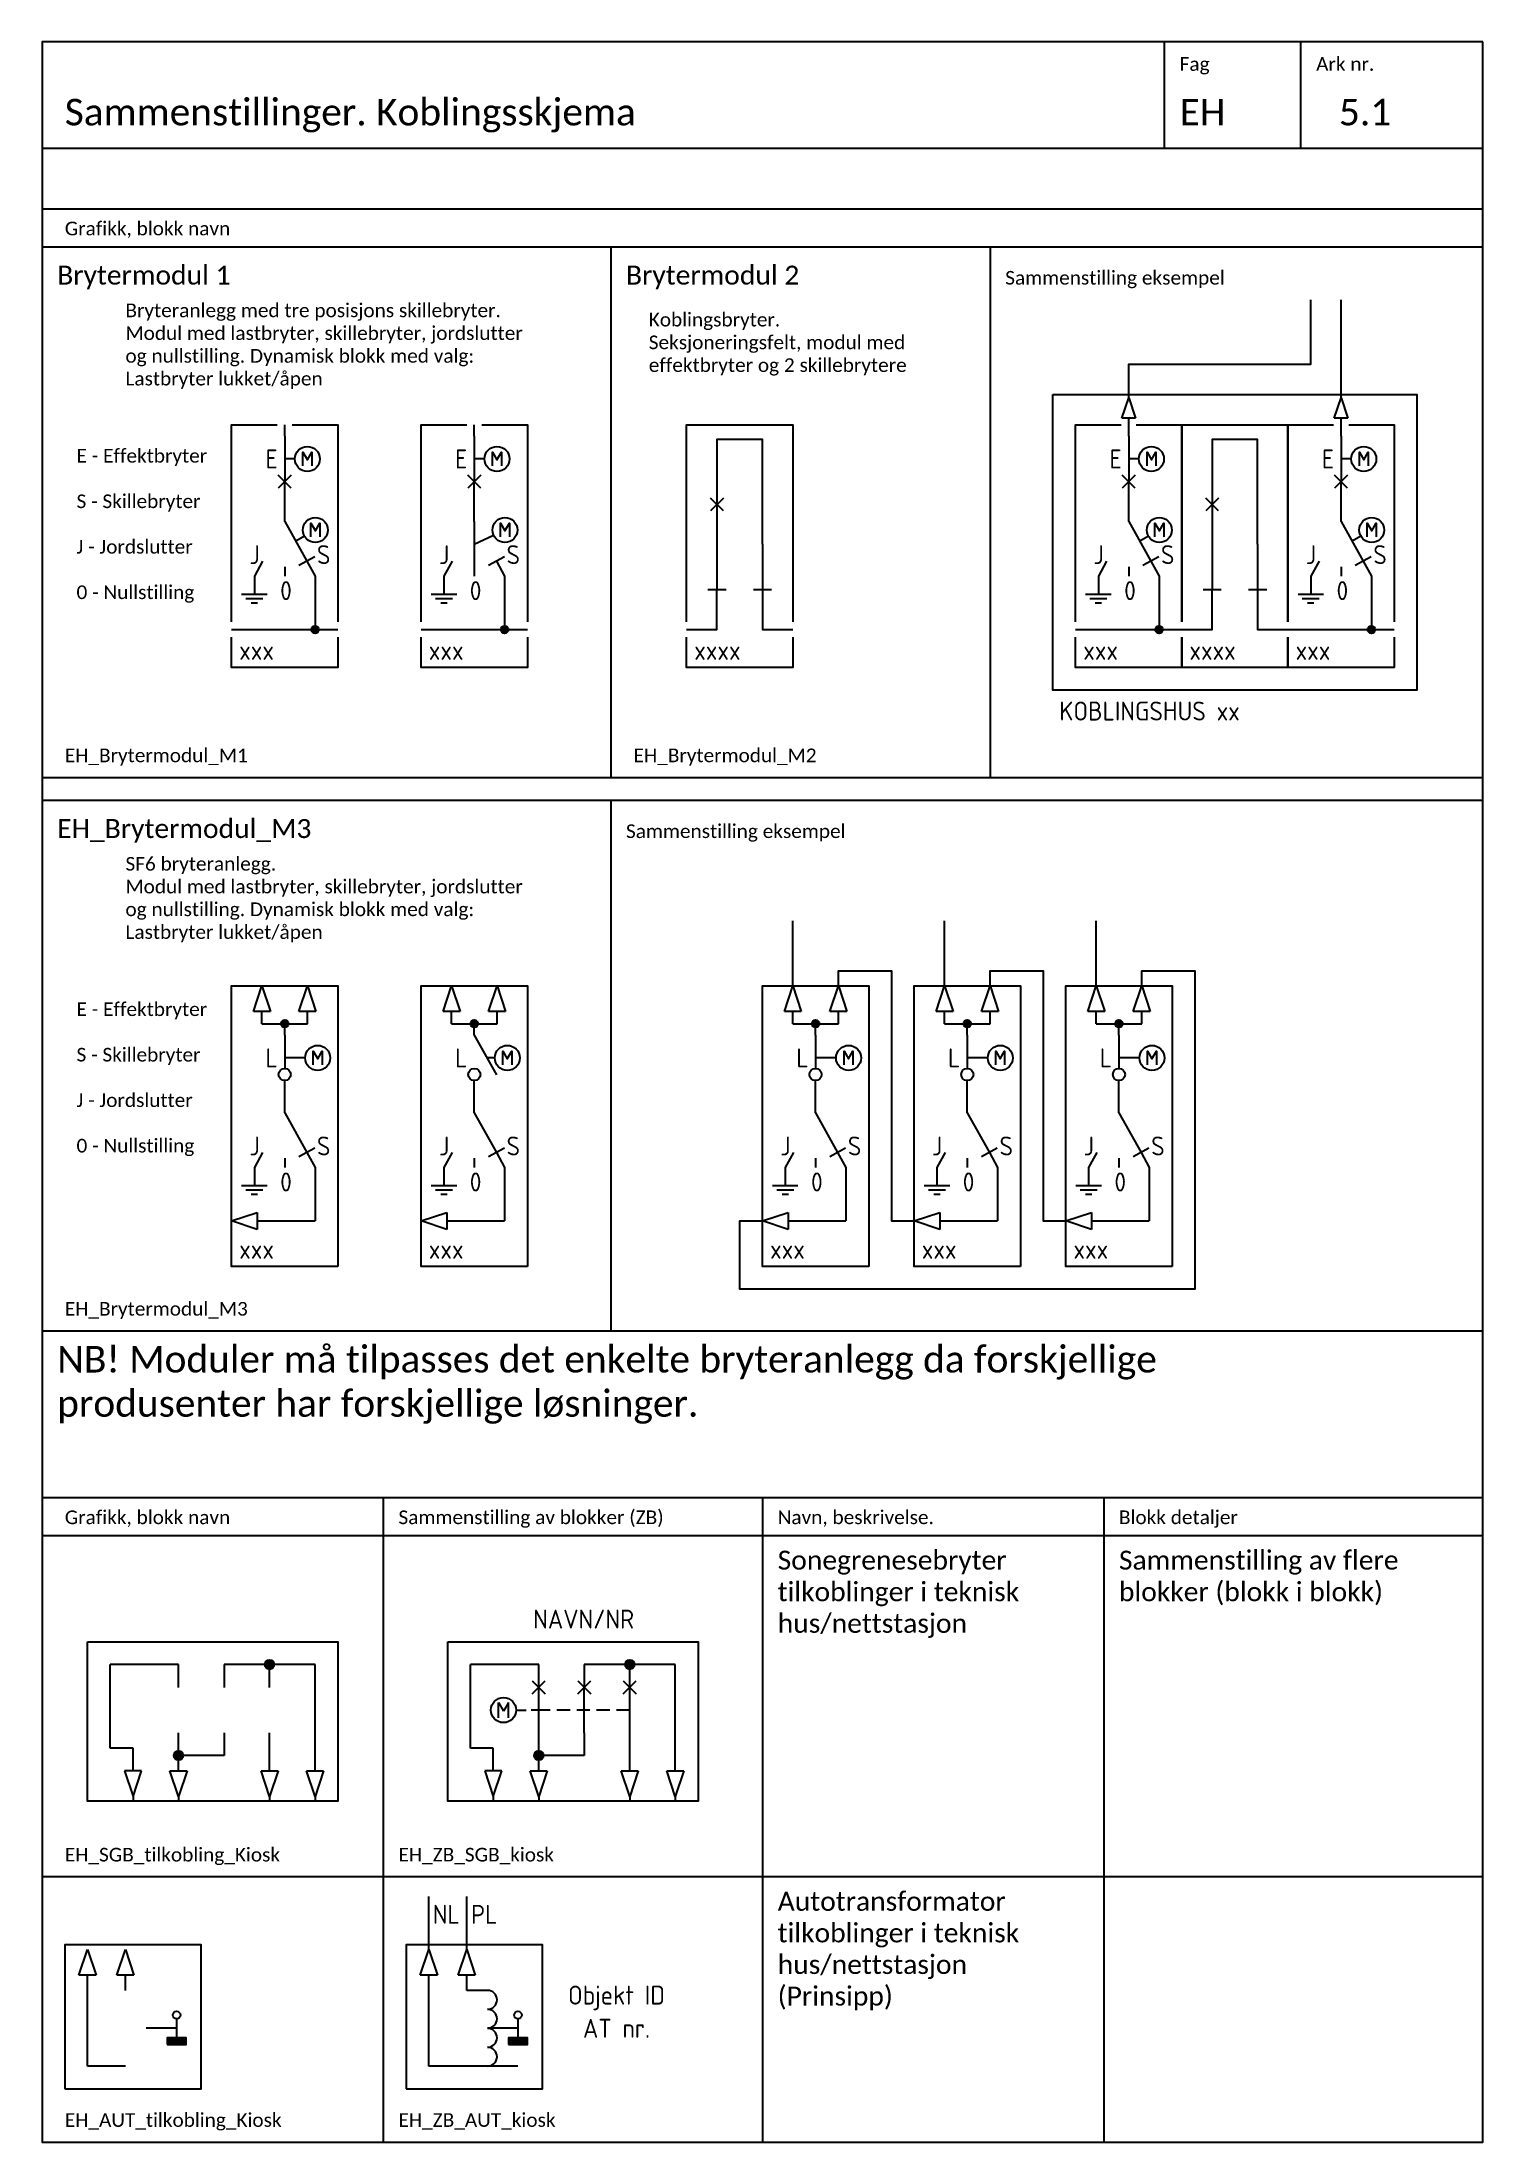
# Paper-space layout '5.1 Sammenstillinger. Koblingsskjema' of a CAD drawing. Header units: millimetres. Extents: x 0 to 190, y 0 to 277.
# The model-space entities are those that its viewports show. They can reach past a viewport. Long polylines and large blocks are cut down to what shows.
import ezdxf
from ezdxf.enums import TextEntityAlignment as Align

# ---------------------------------------------------------------- set-up
doc = ezdxf.new("R2010")
doc.units = ezdxf.units.MM
doc.linetypes.add('STIPLET', pattern=[3.75, 2.5, -1.25])
doc.linetypes.add('STIPLET2', pattern=[1.875, 0.625, -1.25])
for name, color, linetype in [('JBT_Tekst_25', 2, 'Continuous'), ('JBTEH_ATT_Tekst', 2, 'Continuous'), ('JBTEH_Komponenter', 4, 'Continuous'), ('JBTEH_LED_Hoeyspenning_kabel', 4, 'KABEL2'), ('JBTEH_Stiplet2', 4, 'STIPLET2'), ('RAMME', 5, 'Continuous'), ('RAMME SYMBOLER', 4, 'Continuous'), ('RAMME TEKST', 7, 'Continuous')]:
    doc.layers.add(name, color=color, linetype=linetype)
doc.layers.add('JBTEH_ATT_OBJEKTID', color=2, linetype='Continuous', lineweight=25)
doc.styles.add('Calibri', font='calibri.ttf')
doc.styles.add('ISO25', font='isocp.shx', dxfattribs={"width": 0.9, "height": 2.5})
doc.styles.get("Standard").update_dxf_attribs({"font": 'txt.shx'})
doc.linetypes.add('KABEL2', pattern='A,0.3,-0.1,0.3,-0.1,0.3,-0.1,["x",Standard,S=0.25,R=0,X=0,Y=-0.08],-0.1', length=1.3)

# ---------------------------------------------------------------- blocks, each defined once
blk = doc.blocks.new('EH_Endemuffe')
for p, q in [((0, 1.125), (3.375, 0)), ((0, -1.125), (0, 1.125)), ((3.375, 0), (0, -1.125))]:
    blk.add_line(p, q)
blk = doc.blocks.new('*U142')
h = blk.add_hatch(color=256)
h.dxf.hatch_style = 1
edge = h.paths.add_edge_path()
edge.add_arc((11, 5), 0.5, 0, 360)
for p, q in [((7, 30.5), (7, 32)), ((8.34, 27.5), (7, 27.5)), ((7, 19.26), (7, 24.5)), ((9.61, 17.31), (8.45, 16.64)), ((4.09, 14.01), (3, 12.05)), ((9.91, 14.01), (11, 12.05)), ((3, 12.05), (3, 9.65)), ((7, 13.26), (7, 12.05)), ((11, 12.05), (11, 5)), ((1.32, 9.65), (4.68, 9.65)), ((1.88, 9.09), (4.12, 9.09)), ((2.58, 8.53), (3.42, 8.53)), ((0, 5), (14, 5))]:
    blk.add_line(p, q)
at = {"color": 5}
for p, q in [((7, 30.5), (7, 24.5)), ((7, 19.26), (9.91, 14.01))]:
    blk.add_line(p, q, dxfattribs=at)
at = {"color": 7}
for p, q in [((7.85, 25.35), (6.15, 23.65)), ((7.85, 23.65), (6.15, 25.35)), ((10.96, 14.6), (8.86, 13.43))]:
    blk.add_line(p, q, dxfattribs=at)
at = {"color": 8}
for points in [[(0, 6), (0, 32), (6, 32)], [(8, 32), (14, 32), (14, 6)], [(14, 4), (14, 0), (0, 0), (0, 4)]]:
    blk.add_lwpolyline(points, dxfattribs=at)
for points in [[(9.41, 26.6), (9.41, 28.4), (9.99, 27.37), (10.57, 28.4), (10.57, 26.6)], [(10.46, 17.23), (10.46, 19.03), (11.04, 18), (11.62, 19.03), (11.62, 17.23)]]:
    blk.add_lwpolyline(points)
at = {"linetype": 'ByBlock'}
for centre in [(9.99, 27.5), (11.04, 18.13)]:
    blk.add_circle(centre, 1.65, dxfattribs=at)
blk.add_circle((11, 5), 0.5)
at = {"layer": 'JBTEH_ATT_Tekst', "style": 'ISO25'}
for s, p in [('E', (4.46, 26.25)), ('J', (2.35, 13.63)), ('S', (11.25, 13.63)), ('0', (6.4, 8.88))]:
    blk.add_text(s, height=2.5, dxfattribs=at).set_placement(p)
blk.add_attdef('BRYTERNR', (1, 1), '', height=2.5, dxfattribs=at)
blk = doc.blocks.new('*U141')
h = blk.add_hatch(color=256)
h.dxf.hatch_style = 1
edge = h.paths.add_edge_path()
edge.add_arc((11, 5), 0.5, 0, 360)
for p, q in [((7, 30.5), (7, 32)), ((8.34, 27.5), (7, 27.5)), ((7, 19.26), (7, 24.5)), ((7, 16.26), (9.54, 17.44)), ((4.09, 14.01), (3, 12.05)), ((9.91, 14.01), (11, 12.05)), ((3, 12.05), (3, 9.65)), ((7, 13.26), (7, 12.05)), ((11, 12.05), (11, 5)), ((1.32, 9.65), (4.68, 9.65)), ((1.88, 9.09), (4.12, 9.09)), ((2.58, 8.53), (3.42, 8.53)), ((0, 5), (14, 5))]:
    blk.add_line(p, q)
at = {"color": 5}
for p, q in [((7, 30.5), (7, 24.5)), ((7, 19.26), (7, 13.26))]:
    blk.add_line(p, q, dxfattribs=at)
at = {"color": 7}
for p, q in [((7.85, 25.35), (6.15, 23.65)), ((7.85, 23.65), (6.15, 25.35)), ((10.96, 14.6), (8.86, 13.43))]:
    blk.add_line(p, q, dxfattribs=at)
at = {"color": 8}
for points in [[(0, 6), (0, 32), (6, 32)], [(8, 32), (14, 32), (14, 6)], [(14, 4), (14, 0), (0, 0), (0, 4)]]:
    blk.add_lwpolyline(points, dxfattribs=at)
for points in [[(9.41, 26.6), (9.41, 28.4), (9.99, 27.37), (10.57, 28.4), (10.57, 26.6)], [(10.46, 17.23), (10.46, 19.03), (11.04, 18), (11.62, 19.03), (11.62, 17.23)]]:
    blk.add_lwpolyline(points)
at = {"linetype": 'ByBlock'}
for centre in [(9.99, 27.5), (11.04, 18.13)]:
    blk.add_circle(centre, 1.65, dxfattribs=at)
blk.add_circle((11, 5), 0.5)
at = {"layer": 'JBTEH_ATT_Tekst', "style": 'ISO25'}
for s, p in [('E', (4.46, 26.25)), ('J', (2.35, 13.63)), ('S', (11.25, 13.63)), ('0', (6.4, 8.88))]:
    blk.add_text(s, height=2.5, dxfattribs=at).set_placement(p)
blk.add_attdef('BRYTERNR', (1, 1), '', height=2.5, dxfattribs=at)
blk = doc.blocks.new('EH_Brytermodul_M2')
at = {"color": 5}
for p, q in [((4, 27.5), (4, 21.5)), ((4, 16.26), (4, 10.26)), ((10, 16.26), (10, 10.26))]:
    blk.add_line(p, q, dxfattribs=at)
at = {"color": 7}
for p, q in [((4.85, 22.35), (3.15, 20.65)), ((4.85, 20.65), (3.15, 22.35)), ((5.2, 10.26), (2.8, 10.26)), ((11.2, 10.26), (8.8, 10.26))]:
    blk.add_line(p, q, dxfattribs=at)
at = {"color": 8}
for points in [[(0, 6), (0, 32), (14, 32), (14, 6)], [(14, 4), (14, 0), (0, 0), (0, 4)]]:
    blk.add_lwpolyline(points, dxfattribs=at)
for points in [[(10, 16.26), (10, 30.07), (4, 30.07), (4, 27.5)], [(4, 21.5), (4, 16.26)], [(0, 5), (4, 5), (4, 10.26)], [(10, 10.26), (10, 5), (14, 5)]]:
    blk.add_lwpolyline(points)
at = {"layer": 'JBTEH_ATT_Tekst', "style": 'ISO25'}
blk.add_attdef('BRYTERNR', (1, 1), '', height=2.5, dxfattribs=at)
blk = doc.blocks.new('*U140')
h = blk.add_hatch(color=256)
h.dxf.hatch_style = 1
edge = h.paths.add_edge_path()
edge.add_arc((7, 32), 0.5, 0, 360)
for p, q in [((2.88, 33.62), (4, 37)), ((4, 37), (5.12, 33.62)), ((8.88, 33.62), (10, 37)), ((10, 37), (11.12, 33.62)), ((5.12, 33.62), (2.88, 33.62)), ((4, 32), (4, 33.62)), ((11.12, 33.62), (8.88, 33.62)), ((10, 32), (10, 33.62)), ((4, 32), (10, 32)), ((7, 30.5), (7, 32)), ((8.66, 27.5), (7, 27.5)), ((9.7, 27.5), (8.66, 27.5)), ((7, 20.26), (7, 24.5)), ((4.09, 15.01), (3, 13.05)), ((7, 14.26), (7, 13.05)), ((9.91, 15.01), (11, 13.05)), ((3, 13.05), (3, 10.65)), ((11, 13.05), (11, 6)), ((1.32, 10.65), (4.68, 10.65)), ((1.88, 10.09), (4.12, 10.09)), ((2.58, 9.53), (3.42, 9.53)), ((0, 6), (3.38, 7.12)), ((3.38, 4.88), (0, 6)), ((3.38, 7.12), (3.38, 4.88)), ((3.38, 6), (11, 6))]:
    blk.add_line(p, q)
at = {"color": 5}
for p, q in [((7, 30.5), (7, 26.1)), ((7, 20.26), (9.91, 15.01))]:
    blk.add_line(p, q, dxfattribs=at)
at = {"color": 7}
blk.add_line((10.96, 15.6), (8.86, 14.43), dxfattribs=at)
at = {"color": 8}
blk.add_lwpolyline([(14, 0), (0, 0), (0, 37), (14, 37), (14, 0)], close=True, dxfattribs=at)
blk.add_lwpolyline([(10.77, 26.6), (10.77, 28.4), (11.35, 27.37), (11.93, 28.4), (11.93, 26.6)])
blk.add_circle((7, 32), 0.5)
at = {"linetype": 'ByBlock'}
blk.add_circle((11.35, 27.5), 1.65, dxfattribs=at)
at = {"color": 7}
blk.add_circle((7, 25.3), 0.8, dxfattribs=at)
at = {"layer": 'JBTEH_ATT_Tekst', "style": 'ISO25'}
for s, p in [('L', (4.46, 26.25)), ('J', (2.35, 14.63)), ('S', (11.25, 14.63)), ('0', (6.4, 9.88))]:
    blk.add_text(s, height=2.5, dxfattribs=at).set_placement(p)
blk.add_attdef('BRYTERNR', (1, 1), '', height=2.5, dxfattribs=at)
blk = doc.blocks.new('*U139')
h = blk.add_hatch(color=256)
h.dxf.hatch_style = 1
edge = h.paths.add_edge_path()
edge.add_arc((7, 32), 0.5, 0, 360)
for p, q in [((2.88, 33.62), (4, 37)), ((4, 37), (5.12, 33.62)), ((8.88, 33.62), (10, 37)), ((10, 37), (11.12, 33.62)), ((5.12, 33.62), (2.88, 33.62)), ((4, 32), (4, 33.62)), ((11.12, 33.62), (8.88, 33.62)), ((10, 32), (10, 33.62)), ((4, 32), (10, 32)), ((7, 30.5), (7, 32)), ((9.7, 27.5), (8.66, 27.5)), ((7, 20.26), (7, 24.5)), ((4.09, 15.01), (3, 13.05)), ((7, 14.26), (7, 13.05)), ((9.91, 15.01), (11, 13.05)), ((3, 13.05), (3, 10.65)), ((11, 13.05), (11, 6)), ((1.32, 10.65), (4.68, 10.65)), ((1.88, 10.09), (4.12, 10.09)), ((2.58, 9.53), (3.42, 9.53)), ((0, 6), (3.38, 7.12)), ((3.38, 4.88), (0, 6)), ((3.38, 7.12), (3.38, 4.88)), ((3.38, 6), (11, 6))]:
    blk.add_line(p, q)
at = {"color": 5}
for p, q in [((7, 30.5), (9.91, 25.25)), ((7, 20.26), (9.91, 15.01))]:
    blk.add_line(p, q, dxfattribs=at)
at = {"color": 7}
blk.add_line((10.96, 15.6), (8.86, 14.43), dxfattribs=at)
at = {"color": 8}
blk.add_lwpolyline([(14, 0), (0, 0), (0, 37), (14, 37), (14, 0)], close=True, dxfattribs=at)
blk.add_lwpolyline([(10.77, 26.6), (10.77, 28.4), (11.35, 27.37), (11.93, 28.4), (11.93, 26.6)])
blk.add_circle((7, 32), 0.5)
at = {"linetype": 'ByBlock'}
blk.add_circle((11.35, 27.5), 1.65, dxfattribs=at)
at = {"color": 7}
blk.add_circle((7, 25.3), 0.8, dxfattribs=at)
at = {"layer": 'JBTEH_ATT_Tekst', "style": 'ISO25'}
for s, p in [('L', (4.46, 26.25)), ('J', (2.35, 14.63)), ('S', (11.25, 14.63)), ('0', (6.4, 9.88))]:
    blk.add_text(s, height=2.5, dxfattribs=at).set_placement(p)
blk.add_attdef('BRYTERNR', (1, 1), '', height=2.5, dxfattribs=at)
blk = doc.blocks.new('EH_Koblingspunkt')
h = blk.add_hatch(color=256)
h.dxf.hatch_style = 1
edge = h.paths.add_edge_path()
edge.add_arc((0, 0), 0.625, 0, 360)
blk.add_circle((0, 0), 0.625)
blk = doc.blocks.new('EH_SGB_tilkobling_kiosk')
at = {"ltscale": 5}
for p, q in [((-6, 18), (-15, 18)), ((-6, 15), (-6, 18)), ((12, 18), (0, 18)), ((0, 18), (0, 15)), ((6, 15), (6, 18)), ((12, 4), (12, 18)), ((-6, 4), (-6, 9)), ((0, 9), (0, 6)), ((6, 4), (6, 9)), ((-12, 4), (-12, 7)), ((0, 6), (-6, 6))]:
    blk.add_line(p, q, dxfattribs=at)
for p, q in [((-15, 7), (-15, 18)), ((-12, 7), (-15, 7)), ((-13.125, 4), (-12, 0.625)), ((-10.875, 4), (-13.125, 4)), ((-12, 0.625), (-10.875, 4)), ((-6, 0.625), (-7.125, 4)), ((-7.125, 4), (-4.875, 4)), ((-4.875, 4), (-6, 0.625)), ((6, 0.625), (4.875, 4)), ((4.875, 4), (7.125, 4)), ((7.125, 4), (6, 0.625)), ((12, 0.625), (10.875, 4)), ((10.875, 4), (13.125, 4)), ((13.125, 4), (12, 0.625)), ((-12, 0.625), (-12, 0)), ((-6, 0.625), (-6, 0)), ((6, 0.625), (6, 0)), ((12, 0.625), (12, 0))]:
    blk.add_line(p, q)
blk.add_lwpolyline([(-18, 21), (15, 21), (15, 0), (-18, 0)], close=True)
for p in [(6, 18), (-6, 6)]:
    blk.add_blockref('EH_Koblingspunkt', p)
blk = doc.blocks.new('EH_Skinnejord')
h = blk.add_hatch(color=256)
h.dxf.hatch_style = 1
h.paths.add_polyline_path([(2.75, -2.15), (5.25, -2.15), (5.25, -1.25), (2.75, -1.25)])
for p, q in [((4, 0), (0, 0)), ((4, 1.25), (4, -1.25))]:
    blk.add_line(p, q)
blk.add_lwpolyline([(2.75, -2.15), (5.25, -2.15), (5.25, -1.25), (2.75, -1.25)], close=True)
blk.add_circle((4, 1.75), 0.5)
blk = doc.blocks.new('EH_AUT_tilkobling_Kiosk')
for p, q in [((3, 3), (3, 15)), ((8, 13), (8, 15)), ((8, 3), (3, 3))]:
    blk.add_line(p, q)
blk.add_lwpolyline([(0, 0), (18, 0), (18, 19), (0, 19)], close=True)
at = {"rotation": 90}
for p in [(3, 15), (8, 15)]:
    blk.add_blockref('EH_Endemuffe', p, dxfattribs=at)
blk.add_blockref('EH_Skinnejord', (10.75, 8))
blk = doc.blocks.new('*U77')
for p, q in [((-5.29, 2), (-5.29, 4)), ((-5.29, 4), (-4.65, 2.85)), ((-4.01, 4), (-4.65, 2.85)), ((-4.01, 2), (-4.01, 4)), ((-3, 3), (-1.66, 3))]:
    blk.add_line(p, q)
at = {"color": 0, "linetype": 'ByBlock'}
blk.add_line((0, 3), (-1, 3), dxfattribs=at)
blk.add_circle((-4.65, 3), 1.65, dxfattribs=at)
blk = doc.blocks.new('*U214')
at = {"color": 7}
for p, q in [((-0.85, 5.15), (0.85, 6.85)), ((-0.85, 6.85), (0.85, 5.15)), ((5.15, 5.15), (6.85, 6.85)), ((5.15, 6.85), (6.85, 5.15)), ((11.15, 5.15), (12.85, 6.85)), ((11.15, 6.85), (12.85, 5.15))]:
    blk.add_line(p, q, dxfattribs=at)
at = {"color": 5}
for p, q in [((0, 0), (0, 6)), ((6, 0), (6, 6)), ((12, 0), (12, 6))]:
    blk.add_line(p, q, dxfattribs=at)
at = {"linetype": 'STIPLET', "ltscale": 0.7}
blk.add_line((12, 3), (0, 3), dxfattribs=at)
at = {"layer": 'JBTEH_ATT_Tekst', "style": 'ISO25'}
for tag, p in [('OBJEKTID', (5.92, 17.75)), ('NAVN/NR', (5.92, 13.75)), ('TILH_OBJEKT', (5.92, 9.75))]:
    blk.add_attdef(tag, text='', height=2.5, dxfattribs=at).set_placement(p, align=Align.CENTER)
blk = doc.blocks.new('EH_ZB_SGB_kiosk')
at = {"layer": 'JBTEH_Komponenter'}
blk.add_blockref('*U214', (12, 9), dxfattribs=at).add_auto_attribs({'NAVN/NR': 'NAVN/NR'})
for name, p in [('EH_SGB_tilkobling_kiosk', (18, 0)), ('*U77', (12, 9))]:
    blk.add_blockref(name, p, dxfattribs=at)
blk = doc.blocks.new('EH_AUT')
for p, q in [((-4, 5), (-6.75, 5)), ((0, 0), (-4, 0)), ((0, -5), (-6.75, -5))]:
    blk.add_line(p, q)
for centre in [(-4, 3.75), (-4, 1.25), (-4, -1.25), (-4, -3.75)]:
    blk.add_arc(centre, 1.25, 270, 90)
at = {"layer": 'JBTEH_ATT_OBJEKTID', "style": 'ISO25', "flags": 4}
blk.add_attdef('OBJEKTID', text='', height=2.5, dxfattribs=at).set_placement((13, 4), align=Align.MIDDLE)
at = {"layer": 'JBTEH_ATT_Tekst', "style": 'ISO25', "flags": 4}
for tag, p in [('NAVN/NR', (13, 0)), ('TILH_OBJEKT', (13, -4))]:
    blk.add_attdef(tag, text='', height=2.5, dxfattribs=at).set_placement(p, align=Align.MIDDLE)
blk = doc.blocks.new('EH_ZB_AUT_kiosk')
at = {"layer": 'JBTEH_LED_Hoeyspenning_kabel', "ltscale": 5}
for p, q in [((3, 18.375), (3, 25.4)), ((8, 18.375), (8, 25.4))]:
    blk.add_line(p, q, dxfattribs=at)
at = {"layer": 'JBTEH_Komponenter'}
blk.add_blockref('EH_AUT_tilkobling_Kiosk', (0, 0), dxfattribs=at)
ref = blk.add_blockref('EH_AUT', (14.75, 8), dxfattribs=at)
ref.add_attrib('OBJEKTID', 'Objekt ID', dxfattribs={"layer": 'JBTEH_ATT_OBJEKTID', "height": 2.5, "style": 'ISO25'}).set_placement((27.75, 12), align=Align.MIDDLE)
ref.add_attrib('NAVN/NR', 'AT nr.', dxfattribs={"layer": 'JBTEH_ATT_Tekst', "height": 2.5, "style": 'ISO25'}).set_placement((27.75, 8), align=Align.MIDDLE)

msp = doc.modelspace()

# ---------------------------------------------------------------- hatches: boundary and pattern name
h = msp.add_hatch()
h.set_pattern_fill('ANGLE', color=256)
h.set_pattern_definition([(0, (-199.024, 430.2296), (0, 6.985), [5.08, -1.905]), (90, (-199.024, 430.2296), (-6.985, 4e-16), [5.08, -1.905])])
edge = h.paths.add_edge_path()
edge.add_arc((26.23, -1212.77), 0.5, 0, 360)
h = msp.add_hatch()
h.set_pattern_fill('ANGLE', color=256)
h.set_pattern_definition([(0, (-197.0145, 431.62), (0, 6.985), [5.08, -1.905]), (90, (-197.0145, 431.62), (-6.985, 4e-16), [5.08, -1.905])])
edge = h.paths.add_edge_path()
edge.add_arc((28.24, -1211.38), 0.5, 0, 360)

# ---------------------------------------------------------------- linework, layer by layer
at = {"layer": 'JBTEH_Komponenter'}
for p, q in [((143.29, -1001.5), (143.29, -1000.64)), ((171.29, -1001.5), (171.29, -1000.64))]:
    msp.add_line(p, q, dxfattribs=at)
msp.add_lwpolyline([(133.29, -997.5), (181.29, -997.5), (181.29, -1036.5), (133.29, -1036.5)], close=True, dxfattribs=at)
at = {"layer": 'JBTEH_LED_Hoeyspenning_kabel', "ltscale": 5}
for p, q in [((171.29, -997.94), (171.29, -985.03)), ((99, -1075.5), (99, -1066.93)), ((119, -1075.5), (119, -1066.93)), ((139, -1075.5), (139, -1066.93))]:
    msp.add_line(p, q, dxfattribs=at)
at = {"layer": 'JBTEH_LED_Hoeyspenning_kabel', "ltscale": 5, "flags": 128}
msp.add_lwpolyline([(143.29, -997.94), (143.29, -993.5), (167.29, -993.5), (167.29, -985.03)], dxfattribs=at)
at = {"layer": 'JBTEH_LED_Hoeyspenning_kabel', "ltscale": 5}
for points in [[(145, -1075.5), (145, -1073.5), (152, -1073.5), (152, -1115.5), (92, -1115.5), (92, -1106.5), (95, -1106.5)], [(105, -1075.5), (105, -1073.5), (112, -1073.5), (112, -1106.5), (115, -1106.5)], [(125, -1075.5), (125, -1073.5), (132, -1073.5), (132, -1106.5), (135, -1106.5)]]:
    msp.add_lwpolyline(points, dxfattribs=at)
at = {"layer": 'RAMME'}
msp.add_lwpolyline([(190, -951), (0, -951), (0, -1228), (190, -1228)], close=True, dxfattribs=at)
msp.add_lwpolyline([(0, -965), (190, -965)], dxfattribs=at)
at = {"layer": 'RAMME SYMBOLER'}
for p, q in [((148, -965), (148, -951)), ((166, -965), (166, -951)), ((0, -973), (190, -973)), ((0, -978), (190, -978)), ((75, -978), (75, -1048)), ((125, -978), (125, -1048)), ((0, -1048), (190, -1048)), ((0, -1051), (190, -1051)), ((75, -1051), (75, -1121)), ((0, -1121), (190, -1121)), ((0, -1143), (190, -1143)), ((45, -1143), (45, -1228)), ((95, -1143), (95, -1228)), ((140, -1143), (140, -1228)), ((0, -1148), (190, -1148)), ((0, -1193), (190, -1193))]:
    msp.add_line(p, q, dxfattribs=at)

# ---------------------------------------------------------------- block references
at = {"layer": 'JBTEH_Komponenter', "xscale": 0.8, "yscale": 0.8, "zscale": 0.8, "rotation": 90}
for p in [(143.29, -1000.64), (171.29, -1000.64)]:
    msp.add_blockref('EH_Endemuffe', p, dxfattribs=at)
at = {"layer": 'JBTEH_Komponenter'}
for name, p, values in [('*U142', (25, -1033.5), {'BRYTERNR': 'xxx'}), ('*U141', (50, -1033.5), {'BRYTERNR': 'xxx'}), ('EH_Brytermodul_M2', (85, -1033.5), {'BRYTERNR': 'xxxx'}), ('*U142', (136.29, -1033.5), {'BRYTERNR': 'xxx'}), ('EH_Brytermodul_M2', (150.29, -1033.5), {'BRYTERNR': 'xxxx'}), ('*U142', (164.29, -1033.5), {'BRYTERNR': 'xxx'}), ('*U140', (25, -1112.5), {'BRYTERNR': 'xxx'}), ('*U139', (50, -1112.5), {'BRYTERNR': 'xxx'}), ('*U140', (95, -1112.5), {'BRYTERNR': 'xxx'}), ('*U140', (115, -1112.5), {'BRYTERNR': 'xxx'}), ('*U140', (135, -1112.5), {'BRYTERNR': 'xxx'})]:
    msp.add_blockref(name, p, dxfattribs=at).add_auto_attribs(values)
for name, p in [('EH_SGB_tilkobling_kiosk', (24, -1183.03)), ('EH_AUT_tilkobling_Kiosk', (3, -1221))]:
    msp.add_blockref(name, p, dxfattribs=at)
at = {"layer": 'JBTEH_Stiplet2'}
for name, p in [('EH_ZB_SGB_kiosk', (53.5, -1183.03)), ('EH_ZB_AUT_kiosk', (48, -1221))]:
    msp.add_blockref(name, p, dxfattribs=at)

# ---------------------------------------------------------------- texts
at = {"layer": 'JBT_Tekst_25', "linetype": 'ByBlock', "style": 'ISO25'}
msp.add_text('KOBLINGSHUS xx', height=2.5, dxfattribs=at).set_placement((134.14, -1040.5))
at = {"layer": 'JBT_Tekst_25', "style": 'ISO25'}
for s, p in [('NL', (53.3, -1197.97)), ('PL', (58.3, -1197.97))]:
    msp.add_text(s, height=2.5, dxfattribs=at).set_placement(p, align=Align.MIDDLE_CENTER)
at = {"layer": 'RAMME TEKST', "linetype": 'ByBlock', "style": 'Calibri'}
for s, height, p in [('Ark nr.', 1.8, (168, -954.8)), ('Fag', 1.8, (150, -954.8)), ('Sammenstillinger. Koblingsskjema', 3.5, (3, -962)), ('EH', 3.5, (150, -962)), ('5.1', 3.5, (171, -962)), ('Grafikk, blokk navn', 1.8, (3, -976.5)), ('Brytermodul 1', 2.5, (2, -983)), ('Brytermodul 2', 2.5, (77, -983)), ('Sammenstilling eksempel', 1.8, (127, -983)), ('E - Effektbryter', 1.8, (4.55, -1006.48)), ('S - Skillebryter', 1.8, (4.55, -1012.48)), ('J - Jordslutter', 1.8, (4.55, -1018.48)), ('0 - Nullstilling', 1.8, (4.55, -1024.48)), ('EH_Brytermodul_M1', 1.8, (3, -1046)), ('EH_Brytermodul_M2', 1.8, (78, -1046)), ('EH_Brytermodul_M3', 2.5, (2, -1056)), ('Sammenstilling eksempel', 1.8, (77, -1056)), ('E - Effektbryter', 1.8, (4.55, -1079.48)), ('S - Skillebryter', 1.8, (4.55, -1085.48)), ('J - Jordslutter', 1.8, (4.55, -1091.48)), ('0 - Nullstilling', 1.8, (4.55, -1097.48)), ('EH_Brytermodul_M3', 1.8, (3, -1119)), ('Grafikk, blokk navn', 1.8, (3, -1146.5)), ('Sammenstilling av blokker (ZB)', 1.8, (47, -1146.5)), ('Navn, beskrivelse. ', 1.8, (97, -1146.5)), ('Blokk detaljer', 1.8, (142, -1146.5)), ('EH_SGB_tilkobling_Kiosk', 1.8, (3, -1191)), ('EH_ZB_SGB_kiosk', 1.8, (47, -1191)), ('EH_AUT_tilkobling_Kiosk', 1.8, (3, -1226)), ('EH_ZB_AUT_kiosk', 1.8, (47, -1226))]:
    msp.add_text(s, height=height, dxfattribs=at).set_placement(p)
at = {"layer": 'RAMME TEKST', "linetype": 'ByBlock', "char_height": 1.8, "attachment_point": 1, "style": 'Calibri'}
for s, insert, width in [('Bryteranlegg med tre posisjons skillebryter.\\PModul med lastbryter, skillebryter, jordslutter og nullstilling. Dynamisk blokk med valg: \\PLastbryter lukket/åpen', (11, -985.5), 54.1628), ('Koblingsbryter. Seksjoneringsfelt, modul med effektbryter og 2 skillebrytere', (80, -986.72), 34.9379), ('SF6 bryteranlegg.\\PModul med lastbryter, skillebryter, jordslutter og nullstilling. Dynamisk blokk med valg: \\PLastbryter lukket/åpen', (11, -1058.5), 54.1628)]:
    msp.add_mtext(s, dxfattribs=dict(at, insert=insert, width=width))
at = {"layer": 'RAMME TEKST', "insert": (2, -1123), "char_height": 2.5, "attachment_point": 1}
msp.add_mtext_dynamic_manual_height_columns('{\\fCalibri|b0|i0|c0|p34;\\H1.4x;NB! Moduler må tilpasses det enkelte bryteranlegg da forskjellige produsenter har forskjellige løsninger.}', width=150, gutter_width=12.5, heights=[0], dxfattribs=at)
at = {"layer": 'RAMME TEKST', "char_height": 2.5, "width": 43, "attachment_point": 1, "style": 'Calibri'}
for s, insert in [('Sonegrenesebryter tilkoblinger i teknisk hus/nettstasjon', (97, -1150)), ('Sammenstilling av flere blokker (blokk i blokk)', (142, -1150)), ('Autotransformator tilkoblinger i teknisk hus/nettstasjon\\P(Prinsipp)', (97, -1195))]:
    msp.add_mtext(s, dxfattribs=dict(at, insert=insert))

psp = doc.layouts.new('5.1 Sammenstillinger. Koblingsskjema')

# ---------------------------------------------------------------- viewports
at = {"layer": 'RAMME'}
psp.add_viewport(center=(95, 138.5), size=(190, 277), view_center_point=(95, -1089.5), view_height=277, dxfattribs=at)

doc.saveas('drawing.dxf')
